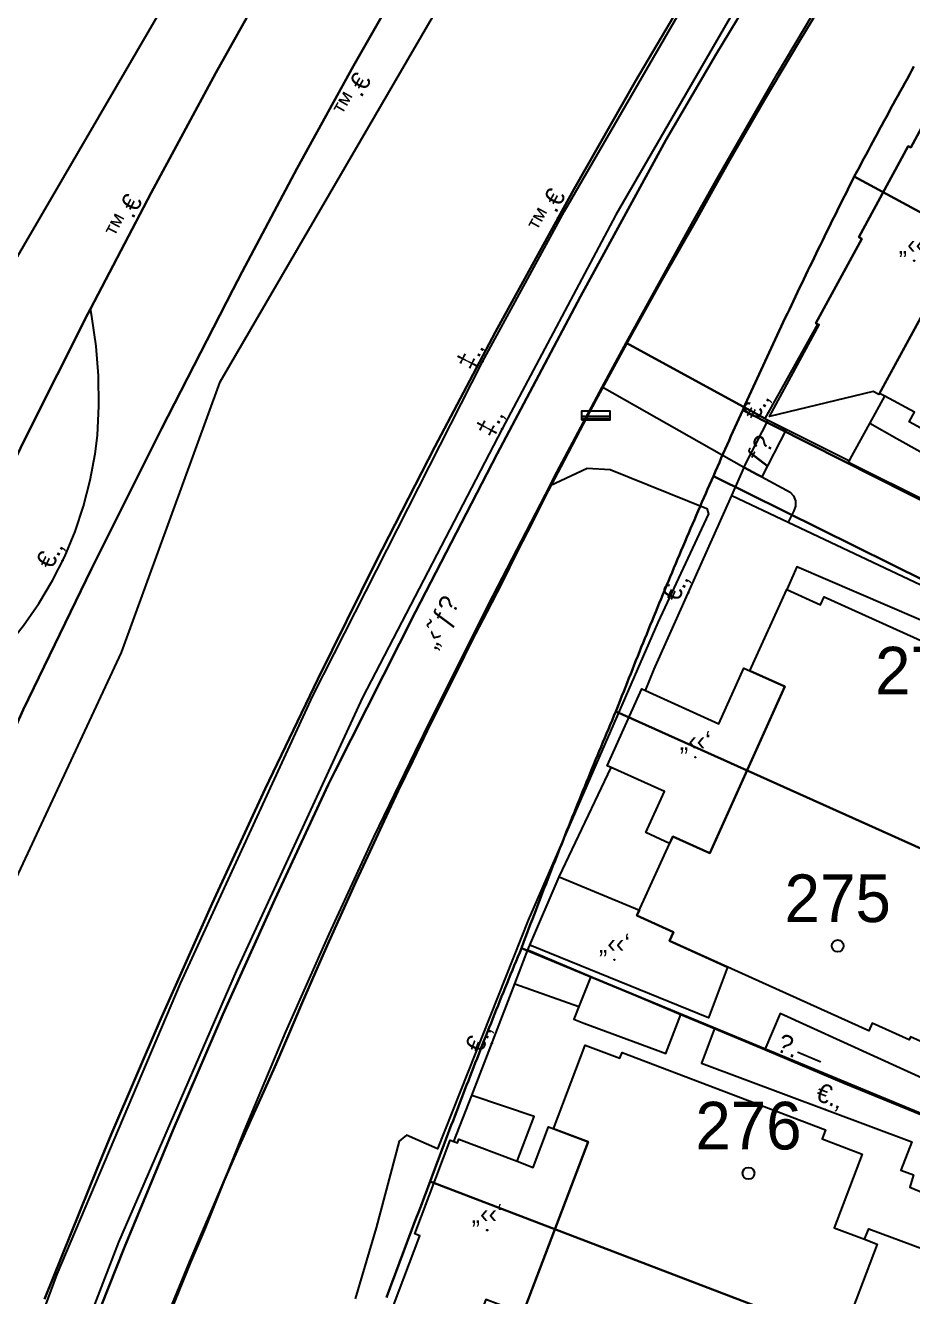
# Model space of a CAD drawing. Header units: metres. Extents: x 218299 to 220222, y 572714 to 574340.
# Drawn here: x 218747.2 to 218784.4, y 573539.7 to 573593 of the extents above; entities that cross this region are included whole.
import ezdxf
from ezdxf.enums import TextEntityAlignment as Align

# ---------------------------------------------------------------- set-up
doc = ezdxf.new("R2010")
doc.units = ezdxf.units.M
doc.header["$MEASUREMENT"] = 0
for name, color, linetype in [('1601', 44, 'LANDBORDER'), ('1602', 44, 'Continuous'), ('1603', 44, 'Continuous'), ('A_POINTS', 2, 'Continuous'), ('M2200', 253, 'Continuous'), ('M2207', 253, 'Continuous'), ('M2401', 7, 'Continuous'), ('M2404', 7, 'Continuous'), ('M2407', 253, 'Continuous'), ('M2408', 253, 'Continuous'), ('M2412', 253, 'Continuous'), ('M2420', 253, 'Continuous'), ('M2602', 253, 'Continuous'), ('M2604', 253, 'Continuous'), ('M2605', 253, 'Continuous'), ('M2802', 253, 'Continuous'), ('M2809', 253, 'Continuous'), ('M5202', 253, 'Continuous')]:
    doc.layers.add(name, color=color, linetype=linetype)
doc.styles.add('HEBTXT', font='HEBTXT')
doc.styles.add('MAVAT_HEBTXT', font='HEBTXT')
doc.linetypes.add('LANDBORDER', pattern='A,6.25,[208,elecad.shx,S=0.02,R=0,X=-0.6,Y=0],12.5,[208,elecad.shx,S=0.02,R=180,X=0.6,Y=0],6.25', length=25)

# ---------------------------------------------------------------- blocks, each defined once
blk = doc.blocks.new('1603')
at = {"layer": 'A_POINTS'}
blk.add_circle((0, 0), 0.25, dxfattribs=at)
at = {"color": 0, "style": 'HEBTXT'}
blk.add_attdef('PARCEL_NUM', text='', height=2, dxfattribs=at).set_placement((0, 1), align=Align.CENTER)
at = {"color": 0, "style": 'HEBTXT', "flags": 1}
blk.add_attdef('LOT_NUM', text='', height=2, dxfattribs=at).set_placement((0, -2.5), align=Align.CENTER)
blk = doc.blocks.new('M2404')
blk.add_circle((0, 0), 0.025)
at = {"style": 'MAVAT_HEBTXT'}
blk.add_attdef('NAME', text='', height=0.8, dxfattribs=at).set_placement((0, 1.59), align=Align.MIDDLE)
blk = doc.blocks.new('M2408')
blk.add_circle((0, 0), 0.025)
at = {"style": 'MAVAT_HEBTXT'}
blk.add_attdef('NAME', text='', height=0.8, dxfattribs=at).set_placement((0, 1.59), align=Align.MIDDLE)
blk = doc.blocks.new('M2602')
blk.add_circle((0, 0), 0.025)
at = {"style": 'MAVAT_HEBTXT'}
blk.add_attdef('NAME', text='', height=0.8, dxfattribs=at).set_placement((0, 1.59), align=Align.MIDDLE)
blk = doc.blocks.new('M2604')
blk.add_circle((0, 0), 0.025)
at = {"style": 'MAVAT_HEBTXT'}
blk.add_attdef('NAME', text='', height=0.8, dxfattribs=at).set_placement((0, 1.59), align=Align.MIDDLE)
blk = doc.blocks.new('M2605')
blk.add_circle((0, 0), 0.025)
at = {"style": 'MAVAT_HEBTXT'}
blk.add_attdef('NAME', text='', height=0.8, dxfattribs=at).set_placement((0, 1.59), align=Align.MIDDLE)
blk = doc.blocks.new('M2207')
blk.add_circle((0, 0), 0.025)
at = {"style": 'MAVAT_HEBTXT'}
blk.add_attdef('NAME', text='', height=0.8, dxfattribs=at).set_placement((0, 1.59), align=Align.MIDDLE)
blk = doc.blocks.new('M2412')
blk.add_circle((0, 0), 0.025)
at = {"style": 'MAVAT_HEBTXT'}
blk.add_attdef('NAME', text='', height=0.8, dxfattribs=at).set_placement((0, 1.59), align=Align.MIDDLE)
blk = doc.blocks.new('M5202')
blk.add_lwpolyline([(-2, -0.53), (2, -0.53), (2, 0.67), (-2, 0.67)], close=True)
for points in [[(-2, 0), (2, 0)], [(-2, -0.33), (2, -0.33)]]:
    blk.add_lwpolyline(points)
at = {"style": 'MAVAT_HEBTXT', "flags": 1}
for tag, p in [('MARK', (0, 1.92)), ('HEIGHT', (0, -1.78)), ('NAME', (0, -4.35))]:
    blk.add_attdef(tag, text='', height=0.8, dxfattribs=at).set_placement(p, align=Align.MIDDLE)
blk = doc.blocks.new('111')
at = {"layer": 'M2200'}
for points in [[(218792.339, 573571.992, 583.635), (218784.283, 573576.386, 583.605), (218784.502, 573576.787, 583.605), (218783.254, 573577.468, 581.452), (218783.042, 573577.583, 581.085), (218784.778, 573580.767, 581.085)], [(218784.893, 573550.317, 578.895), (218784.344, 573550.565, 579.555), (218784.289, 573550.441, 579.555), (218782.731, 573551.145, 582.315), (218782.584, 573550.819, 582.315), (218774.224, 573554.597, 582.315), (218774.224, 573554.597, 582.315), (218774.389, 573554.961, 582.285), (218774.389, 573554.961, 582.285), (218772.852, 573555.656, 579.645), (218772.852, 573555.656, 579.645), (218774.353, 573558.979, 579.645), (218774.353, 573558.979, 579.645), (218775.907, 573558.277, 582.21), (218775.907, 573558.277, 582.21), (218779.068, 573565.273, 582.21), (218779.068, 573565.273, 582.21), (218777.597, 573565.937, 579.15), (218779.141, 573569.354, 579.15), (218779.141, 573569.354, 579.15), (218780.564, 573568.711, 582.24), (218780.715, 573569.046, 582.24), (218789.082, 573565.266, 582.21)], [(218768.063, 573538.958, 581.235), (218770.799, 573546.166, 581.205), (218770.799, 573546.166, 581.205), (218769.355, 573546.714, 579.825), (218770.684, 573550.217, 579.795), (218772.133, 573549.667, 581.16), (218772.225, 573549.909, 581.16), (218780.771, 573546.665, 581.175), (218780.626, 573546.284, 581.175), (218782.313, 573545.643, 578.955), (218781.138, 573542.548, 579.135), (218782.401, 573542.069, 578.715), (218782.943, 573541.863, 578.535), (218781.445, 573537.916, 578.415)]]:
    blk.add_polyline3d(points, dxfattribs=at)
at = {"layer": 'M2207'}
for points in [[(218789.866, 573586.622, 580.559), (218786.238, 573579.97, 580.559), (218784.778, 573580.767, 580.439), (218783.013, 573577.53, 580.079), (218782.768, 573577.664, 580.079), (218778.424, 573576.615, 580.319), (218780.497, 573580.453, 580.304), (218780.43, 573580.49, 580.304), (218780.362, 573580.527, 580.304), (218780.362, 573580.527, 580.304), (218782.294, 573584.069, 580.289), (218782.294, 573584.069, 580.289), (218782.166, 573584.139, 580.289), (218782.166, 573584.139, 580.289), (218784.247, 573587.955, 580.319), (218784.247, 573587.955, 580.319), (218784.351, 573587.898, 580.319), (218784.351, 573587.898, 580.319), (218785.252, 573589.55, 580.259), (218785.252, 573589.55, 580.259), (218786.089, 573589.094, 580.266), (218788.61, 573587.719, 580.289), (218788.437, 573587.401, 580.289)], [(218779.068, 573565.273, 579.629), (218775.907, 573558.277, 579.629), (218774.353, 573558.979, 579.209), (218774.223, 573558.69, 579.209), (218773.224, 573559.142, 578.819), (218774.003, 573560.866, 578.879), (218771.763, 573561.878, 578.935), (218771.607, 573561.948, 578.939), (218773.064, 573565.173, 579.209), (218773.211, 573565.107, 579.176), (218776.292, 573563.715, 578.489), (218777.347, 573566.05, 578.669)], [(218774.224, 573554.597, 578.969), (218776.65, 573553.5, 578.969), (218775.857, 573551.367, 578.969), (218775.857, 573551.367, 578.969), (218768.351, 573554.424, 578.969), (218768.351, 573554.424, 578.969), (218769.585, 573557.289, 578.969), (218769.585, 573557.289, 578.969), (218772.953, 573555.881, 578.969), (218772.852, 573555.656, 578.969), (218774.389, 573554.961, 578.969), (218774.224, 573554.597, 578.969)], [(218770.799, 573546.166, 578.129), (218768.063, 573538.958, 578.129), (218766.506, 573539.549, 577.799), (218765.934, 573538.041, 577.799), (218762.626, 573539.296, 577.799), (218762.626, 573539.296, 577.799), (218763.737, 573542.222, 578.009), (218763.526, 573542.302, 578.009), (218765.015, 573546.226, 578.069), (218765.164, 573546.17, 578.069), (218765.313, 573546.113, 578.069), (218765.373, 573546.272, 577.949), (218767.817, 573545.345, 577.972), (218768.492, 573545.089, 577.979), (218769.14, 573546.796, 577.949)]]:
    blk.add_polyline3d(points, close=True, dxfattribs=at)
at = {"layer": 'M2401'}
for points in [[(218763.25, 573595.359, 578.629), (218760.952, 573591.338, 578.4), (218758.579, 573587.03, 578.171), (218756.276, 573582.683, 577.957), (218755.886, 573581.935, 577.924), (218752.886, 573576.089, 577.644), (218749.953, 573570.21, 577.336), (218747.088, 573564.3, 576.997), (218745.409, 573560.606, 576.792), (218742.903, 573554.929, 576.479), (218740.469, 573549.221, 576.167), (218738.109, 573543.481, 575.857), (218737.976, 573543.135, 575.848), (218737.201, 573541.119, 575.794), (218735.442, 573536.467, 575.615)], [(218730.907, 573538.52, 575.637), (218732.154, 573541.715, 575.754), (218732.321, 573542.134, 575.768), (218734.019, 573546.426, 576.033), (218736.114, 573551.533, 576.329), (218738.282, 573556.611, 576.604), (218740.52, 573561.659, 576.857), (218741.199, 573563.135, 576.925), (218741.245, 573563.235, 576.93), (218742.828, 573566.676, 577.088), (218744.704, 573570.645, 577.308), (218747.216, 573575.797, 577.584), (218749.798, 573580.915, 577.846), (218749.91, 573581.129, 577.857), (218752.452, 573585.996, 578.096), (218755.175, 573591.042, 578.333), (218757.967, 573596.049, 578.557)], [(218775.456, 573595.209, 578.606), (218772.804, 573590.711, 578.431), (218770.22, 573586.173, 578.253), (218769.541, 573584.957, 578.196), (218766.92, 573580.166, 577.958), (218764.366, 573575.341, 577.693), (218761.879, 573570.482, 577.401), (218759.46, 573565.591, 577.083), (218757.24, 573560.976, 576.845), (218755.013, 573556.17, 576.582), (218752.857, 573551.331, 576.301), (218750.773, 573546.463, 576.003), (218750.185, 573545.039, 575.946), (218747.973, 573539.553, 575.71)]]:
    blk.add_polyline3d(points, dxfattribs=at)
at = {"layer": 'M2404'}
for points in [[(218757.967, 573596.049, 578.557), (218755.175, 573591.042, 578.333), (218752.452, 573585.996, 578.096), (218749.91, 573581.129, 577.857), (218749.798, 573580.915, 577.846), (218747.216, 573575.797, 577.584), (218744.704, 573570.645, 577.308), (218742.828, 573566.676, 577.088), (218741.245, 573563.235, 576.93), (218741.199, 573563.135, 576.925), (218740.52, 573561.659, 576.857), (218738.282, 573556.611, 576.604), (218736.114, 573551.533, 576.329), (218734.019, 573546.426, 576.033), (218732.321, 573542.134, 575.768), (218732.154, 573541.715, 575.754), (218730.907, 573538.52, 575.637)], [(218735.442, 573536.467, 575.615), (218737.201, 573541.119, 575.794), (218737.976, 573543.135, 575.848), (218738.109, 573543.481, 575.857), (218740.469, 573549.221, 576.167), (218742.903, 573554.929, 576.479), (218745.409, 573560.606, 576.792), (218747.088, 573564.3, 576.997), (218749.953, 573570.21, 577.336), (218752.886, 573576.089, 577.644), (218755.886, 573581.935, 577.924), (218756.276, 573582.683, 577.957), (218758.579, 573587.03, 578.171), (218760.952, 573591.338, 578.4), (218763.25, 573595.359, 578.629)], [(218775.456, 573595.209, 578.606), (218772.804, 573590.711, 578.431), (218770.22, 573586.173, 578.253), (218769.541, 573584.957, 578.196), (218766.92, 573580.166, 577.958), (218764.366, 573575.341, 577.693), (218761.879, 573570.482, 577.401), (218759.46, 573565.591, 577.083), (218757.24, 573560.976, 576.845), (218755.013, 573556.17, 576.582), (218752.857, 573551.331, 576.301), (218750.773, 573546.463, 576.003), (218750.185, 573545.039, 575.946), (218747.973, 573539.553, 575.71)]]:
    blk.add_polyline3d(points, dxfattribs=at)
at = {"layer": 'M2407'}
for points in [[(218772.398, 573579.706, 578.002), (218778.226, 573576.524, 577.825)], [(218777.335, 573574.474, 577.825), (218771.398, 573577.841, 577.895)], [(218796.529, 573568.647, 577.764), (218789.769, 573572.331, 577.824), (218783.759, 573575.68, 577.644), (218782.628, 573576.32, 577.644)], [(218792.644, 573561.933, 576.42), (218791.805, 573562.335, 576.42), (218792.861, 573564.448, 576.42), (218790.99, 573565.384, 576.51), (218779.57, 573570.299, 576.48), (218779.141, 573569.354, 576.48)], [(218767.723, 573552.798, 575.595), (218770.411, 573551.837, 575.535)], [(218786.734, 573547.965, 576.442), (218778.869, 573551.555, 576.382), (218778.218, 573550.031, 576.435)], [(218770.628, 573551.149, 575.535), (218773.611, 573550.032, 575.505)], [(218767.817, 573545.345, 575.415), (218768.542, 573547.225, 575.415), (218765.914, 573548.112, 575.475)], [(218782.401, 573542.069, 575.445), (218782.589, 573542.51, 575.445), (218786.285, 573541.141, 575.4), (218786.502, 573541.682, 575.4)]]:
    blk.add_polyline3d(points, dxfattribs=at)
at = {"layer": 'M2408'}
for points in [[(218749.381, 573536.804, 575.519), (218751.336, 573541.734, 575.801), (218753.365, 573546.634, 576.078), (218755.468, 573551.503, 576.35), (218757.644, 573556.34, 576.618), (218759.893, 573561.143, 576.882), (218760.186, 573561.734, 576.916), (218763.549, 573568.407, 577.288), (218766.983, 573575.044, 577.647), (218770.486, 573581.645, 577.992), (218774.059, 573588.21, 578.322), (218776.182, 573591.822, 578.541), (218779.058, 573596.591, 578.803)], [(218752.14, 573536.207, 575.66), (218754.125, 573541.089, 575.927), (218754.702, 573542.47, 576.003), (218756.371, 573546.636, 576.252), (218758.113, 573550.774, 576.484), (218759.926, 573554.881, 576.698), (218761.811, 573558.957, 576.894), (218763.767, 573563, 577.071), (218763.906, 573563.281, 577.083), (218766.609, 573568.689, 577.38), (218769.204, 573573.715, 577.661), (218769.382, 573574.061, 577.681), (218771.398, 573577.841, 577.895), (218772.227, 573579.395, 577.984), (218772.398, 573579.706, 578.002), (218775.142, 573584.691, 578.29), (218776.229, 573586.625, 578.403), (218778.748, 573591.008, 578.614), (218781.335, 573595.351, 578.817)]]:
    blk.add_polyline3d(points, dxfattribs=at)
at = {"layer": 'M2412'}
blk.add_polyline3d([(218777.335, 573574.474, 577.825), (218778.368, 573576.453, 577.825), (218779.123, 573576.059, 577.285), (218778.089, 573574.078, 577.285), (218777.903, 573574.177, 577.419), (218777.349, 573574.466, 577.815), (218777.335, 573574.474, 577.825)], close=True, dxfattribs=at)
at = {"layer": 'M2420'}
for points in [[(218684.022, 573271.292), (218703.347, 573432.192), (218708.27, 573463.023), (218715.957, 573506.13), (218731.794, 573548.741), (218741.966, 573570.536), (218746.254, 573582.32), (218765.325, 573615.076), (218793.282, 573652.375), (218809.428, 573668.983), (218821.055, 573683.836), (218849.57, 573708.714), (218877.611, 573729.338), (218923.532, 573757.677)], [(218684.753, 573182.319), (218688.035, 573206.444), (218689.213, 573213.503), (218689.753, 573216.48), (218690.892, 573227.252), (218692.577, 573251.262), (218693.978, 573270.328), (218713.253, 573430.807), (218718.13, 573461.357), (218725.643, 573503.49), (218741.026, 573544.878), (218751.214, 573566.704), (218755.346, 573578.06), (218773.675, 573609.543), (218800.899, 573645.865), (218816.972, 573662.397), (218828.345, 573676.924), (218855.83, 573700.905), (218883.209, 573721.042), (218928.648, 573749.083)]]:
    blk.add_lwpolyline(points, dxfattribs=at)
at = {"layer": 'M2420', "linetype": 'Continuous', "lineweight": -3}
for points in [[(218684.022, 573271.292), (218703.347, 573432.192), (218708.27, 573463.023), (218715.957, 573506.13), (218731.794, 573548.741), (218741.966, 573570.536), (218746.254, 573582.32), (218765.325, 573615.076), (218793.282, 573652.375), (218809.428, 573668.983), (218821.055, 573683.836), (218849.57, 573708.714), (218877.611, 573729.338), (218923.532, 573757.677)], [(218684.753, 573182.319), (218688.035, 573206.444), (218689.213, 573213.503), (218689.753, 573216.48), (218690.892, 573227.252), (218692.577, 573251.262), (218693.978, 573270.328), (218713.253, 573430.807), (218718.13, 573461.357), (218725.643, 573503.49), (218741.026, 573544.878), (218751.214, 573566.704), (218755.346, 573578.06), (218773.675, 573609.543), (218800.899, 573645.865), (218816.972, 573662.397), (218828.345, 573676.924), (218855.83, 573700.905), (218883.209, 573721.042), (218928.648, 573749.083)]]:
    blk.add_lwpolyline(points, dxfattribs=at)
at = {"layer": 'M2602'}
for points in [[(218741.199, 573563.135, 576.925), (218742.097, 573563.538, 577.006), (218742.96, 573564.011, 577.072), (218743.784, 573564.552, 577.122), (218744.563, 573565.157, 577.157), (218744.798, 573565.361, 577.165), (218745.623, 573566.13, 577.235), (218746.391, 573566.955, 577.304), (218747.098, 573567.833, 577.371), (218747.742, 573568.759, 577.437), (218748.319, 573569.728, 577.499), (218748.825, 573570.736, 577.559), (218749.259, 573571.777, 577.616), (218749.619, 573572.846, 577.67), (218749.901, 573573.939, 577.72), (218750.106, 573575.049, 577.766), (218750.2, 573575.808, 577.795), (218750.262, 573577.062, 577.802), (218750.244, 573578.317, 577.813), (218750.146, 573579.568, 577.829), (218749.969, 573580.81, 577.851), (218749.91, 573581.129, 577.857)], [(218780.43, 573580.49, 580.35), (218780.43, 573580.49, 580.35), (218778.226, 573576.524, 580.365), (218778.226, 573576.524, 580.365), (218778.368, 573576.453, 580.365), (218781.774, 573574.755, 580.365)], [(218776.837, 573573.296, 577.825), (218777.349, 573574.466, 577.87), (218777.903, 573574.177, 577.87)], [(218777.903, 573574.177, 577.585), (218777.903, 573574.177, 577.585), (218778.089, 573574.078, 577.577), (218779.284, 573573.441, 577.525), (218779.431, 573573.274, 577.525), (218779.509, 573573.066, 577.525), (218779.509, 573572.843, 577.525), (218779.437, 573572.646, 577.525), (218779.201, 573572.18, 577.525)], [(218773.211, 573565.107, 579.33), (218773.578, 573566.001, 579.24), (218776.837, 573573.296, 579), (218776.837, 573573.296, 579), (218776.837, 573573.296, 579)], [(218776.837, 573573.296, 578.16), (218779.201, 573572.18, 578.068), (218786.046, 573568.948, 577.8), (218793.586, 573565.171, 577.8), (218793.83, 573565.049, 577.8), (218794.089, 573564.922, 577.8), (218794.089, 573564.922, 577.8)], [(218769.585, 573557.289, 578.49), (218771.763, 573561.878, 578.49)], [(218765.164, 573546.17, 577.77), (218765.914, 573548.112, 577.798), (218767.723, 573552.798, 577.866), (218768.273, 573554.222, 577.887), (218768.351, 573554.424, 577.89)], [(218770.922, 573553.106, 575.805), (218770.411, 573551.837, 575.826), (218770.198, 573551.306, 575.835), (218770.628, 573551.149, 575.835), (218770.628, 573551.149, 575.835)], [(218773.611, 573550.032, 575.835), (218773.611, 573550.032, 575.835), (218774.072, 573549.866, 575.835), (218774.7, 573551.513, 575.835)], [(218776.105, 573550.921, 575.745), (218775.564, 573549.469, 575.745), (218784.396, 573546.16, 575.745), (218783.929, 573544.97, 575.745), (218784.464, 573544.781, 575.745), (218784.313, 573544.255, 575.745), (218785.051, 573543.949, 575.745)]]:
    blk.add_polyline3d(points, dxfattribs=at)
at = {"layer": 'M2604'}
for points in [[(218733.932, 573495.954, 573.902), (218736.765, 573506.519, 574.442), (218740.016, 573516.987, 575.162), (218743.107, 573526.033, 575.702), (218748.505, 573540.6, 576.602), (218753.688, 573552.804, 577.322), (218759.242, 573564.889, 577.862), (218766.372, 573578.912, 578.402), (218769.81, 573585.225, 579.122), (218775.182, 573594.525, 579.482), (218782.076, 573605.438, 579.842), (218790.236, 573617.535, 580.382)], [(218788.293, 573611.76, 580.202), (218782.466, 573602.846, 579.842), (218777.231, 573594.174, 579.662), (218771.966, 573585.079, 579.302), (218767.194, 573576.094, 578.582), (218761.324, 573564.815, 578.042), (218756.022, 573553.319, 577.502), (218751.083, 573541.95, 576.962), (218747.189, 573531.851, 576.422), (218744.173, 573523.668, 575.702), (218740.899, 573514.059, 574.982), (218738.174, 573504.93, 574.442), (218735.428, 573495.689, 574.082), (218733.932, 573495.954, 573.902)]]:
    blk.add_polyline3d(points, dxfattribs=at)
at = {"layer": 'M2605'}
for points in [[(218796.033, 573567.592, 577.77), (218796.033, 573567.592, 577.77), (218796.033, 573567.592, 577.77), (218795.114, 573568.047, 577.77), (218794.485, 573568.358, 577.77), (218786.7, 573572.213, 577.77), (218785.25, 573572.934, 577.805), (218781.734, 573574.682, 577.89), (218781.774, 573574.755, 577.89), (218781.807, 573574.816, 577.89), (218782.628, 573576.32, 577.89), (218783.254, 573577.468, 577.89)], [(218768.273, 573554.222, 576.3), (218770.922, 573553.106, 576.336), (218774.7, 573551.513, 576.387), (218776.105, 573550.921, 576.406), (218778.218, 573550.031, 576.435), (218781.557, 573548.624, 576.48), (218786.207, 573546.724, 576.48), (218786.207, 573546.724, 576.48), (218786.696, 573547.875, 576.445), (218786.734, 573547.965, 576.442), (218787.447, 573549.645, 576.39), (218789.097, 573549.042, 576.39), (218789.097, 573549.042, 576.39)]]:
    blk.add_polyline3d(points, dxfattribs=at)
at = {"layer": 'M2802'}
for points in [[(218747.973, 573539.553, 575.71), (218750.185, 573545.039, 575.946), (218750.773, 573546.463, 576.003), (218752.857, 573551.331, 576.301), (218755.013, 573556.17, 576.582), (218757.24, 573560.976, 576.845), (218759.46, 573565.591, 577.083), (218761.879, 573570.482, 577.401), (218764.366, 573575.341, 577.693), (218766.92, 573580.166, 577.958), (218769.541, 573584.957, 578.196), (218770.22, 573586.173, 578.253), (218772.804, 573590.711, 578.431), (218775.456, 573595.209, 578.606)], [(218779.058, 573596.591, 578.803), (218776.182, 573591.822, 578.541), (218774.059, 573588.21, 578.322), (218770.486, 573581.645, 577.992), (218766.983, 573575.044, 577.647), (218763.549, 573568.407, 577.288), (218760.186, 573561.734, 576.916), (218759.893, 573561.143, 576.882), (218757.644, 573556.34, 576.618), (218755.468, 573551.503, 576.35), (218753.365, 573546.634, 576.078), (218751.336, 573541.734, 575.801), (218749.381, 573536.804, 575.519)], [(218785.252, 573589.55, 578.635), (218784.351, 573587.898, 578.455), (218784.247, 573587.955, 578.455), (218782.166, 573584.139, 578.185), (218782.294, 573584.069, 578.185), (218780.362, 573580.527, 578.185), (218780.43, 573580.49, 578.185), (218778.226, 573576.524, 577.825), (218772.398, 573579.706, 578.002), (218775.142, 573584.691, 578.29), (218776.229, 573586.625, 578.403), (218778.748, 573591.008, 578.614), (218781.335, 573595.351, 578.817), (218783.991, 573599.652, 579.011), (218786.714, 573603.912, 579.198)]]:
    blk.add_polyline3d(points, dxfattribs=at)
at = {"layer": 'M2809'}
for points in [[(218763.25, 573595.359, 578.629), (218760.952, 573591.338, 578.4), (218758.579, 573587.03, 578.171), (218756.276, 573582.683, 577.957), (218755.886, 573581.935, 577.924), (218752.886, 573576.089, 577.644), (218749.953, 573570.21, 577.336), (218747.088, 573564.3, 576.997), (218745.409, 573560.606, 576.792), (218742.903, 573554.929, 576.479), (218740.469, 573549.221, 576.167), (218738.109, 573543.481, 575.857), (218737.976, 573543.135, 575.848), (218737.495, 573542.847, 575.843), (218736.554, 573542.212, 575.829), (218735.66, 573541.513, 575.811), (218734.817, 573540.752, 575.789), (218734.029, 573539.935, 575.763), (218733.302, 573539.064, 575.734)], [(218747.098, 573567.833, 577.371), (218747.742, 573568.759, 577.437), (218748.319, 573569.728, 577.499), (218748.825, 573570.736, 577.559), (218749.259, 573571.777, 577.616), (218749.619, 573572.846, 577.67), (218749.901, 573573.939, 577.72), (218750.106, 573575.049, 577.766), (218750.2, 573575.808, 577.795), (218750.262, 573577.062, 577.802), (218750.244, 573578.317, 577.813), (218750.146, 573579.568, 577.829), (218749.969, 573580.81, 577.851), (218749.91, 573581.129, 577.857), (218752.452, 573585.996, 578.096), (218755.175, 573591.042, 578.333), (218757.967, 573596.049, 578.557)], [(218752.14, 573536.207, 575.66), (218754.125, 573541.089, 575.927), (218754.702, 573542.47, 576.003), (218756.371, 573546.636, 576.252), (218758.113, 573550.774, 576.484), (218759.926, 573554.881, 576.698), (218761.811, 573558.957, 576.894), (218763.767, 573563, 577.071), (218763.906, 573563.281, 577.083), (218766.609, 573568.689, 577.38), (218769.204, 573573.715, 577.661), (218770.761, 573574.445, 577.783), (218771.729, 573574.389, 577.723), (218775.785, 573572.746, 577.483), (218775.85, 573572.531, 577.483), (218773.735, 573567.963, 577.243), (218768.278, 573555.473, 576.523), (218764.484, 573545.868, 576.163), (218763.177, 573546.44, 576.163), (218762.872, 573546.191, 576.163), (218761.909, 573542.556, 575.983), (218761.02, 573539.574, 575.84)]]:
    blk.add_polyline3d(points, dxfattribs=at)
at = {"layer": 'M2207'}
ref = blk.add_blockref('M2207', (218784.492, 573583.151), dxfattribs=dict(at, xscale=0.5, yscale=0.5, zscale=0.5))
ref.add_attrib('NAME', '„‹‹‘', dxfattribs={"layer": '0', "height": 0.8, "style": 'MAVAT_HEBTXT'}).set_placement((218784.492, 573583.776), align=Align.MIDDLE)
ref = blk.add_blockref('M2207', (218775.302, 573562.307), dxfattribs=dict(at, xscale=0.5, yscale=0.5, zscale=0.5))
ref.add_attrib('NAME', '„‹‹‘', dxfattribs={"layer": '0', "height": 0.8, "style": 'MAVAT_HEBTXT'}).set_placement((218775.302, 573562.932), align=Align.MIDDLE)
ref = blk.add_blockref('M2207', (218771.906, 573553.805), dxfattribs=dict(at, xscale=0.5, yscale=0.5, zscale=0.5))
ref.add_attrib('NAME', '„‹‹‘', dxfattribs={"layer": '0', "height": 0.8, "style": 'MAVAT_HEBTXT'}).set_placement((218771.906, 573554.43), align=Align.MIDDLE)
ref = blk.add_blockref('M2207', (218766.562, 573542.455), dxfattribs=dict(at, xscale=0.5, yscale=0.5, zscale=0.5))
ref.add_attrib('NAME', '„‹‹‘', dxfattribs={"layer": '0', "height": 0.8, "style": 'MAVAT_HEBTXT'}).set_placement((218766.562, 573543.08), align=Align.MIDDLE)
at = {"layer": 'M2404'}
ref = blk.add_blockref('M2404', (218760.411, 573590.357), dxfattribs=dict(at, xscale=0.5, yscale=0.5, zscale=0.5))
ref.add_attrib('NAME', '™.€', dxfattribs={"layer": '0', "height": 0.8, "rotation": 60.2454, "style": 'MAVAT_HEBTXT'}).set_placement((218760.889, 573590.084), align=Align.MIDDLE)
ref = blk.add_blockref('M2404', (218769.541, 573584.957), dxfattribs=dict(at, xscale=0.5, yscale=0.5, zscale=0.5))
ref.add_attrib('NAME', '™.€', dxfattribs={"layer": '0', "height": 0.8, "rotation": 61.3127, "style": 'MAVAT_HEBTXT'}).set_placement((218769.059, 573585.221), align=Align.MIDDLE)
ref = blk.add_blockref('M2404', (218751.788, 573584.726), dxfattribs=dict(at, xscale=0.5, yscale=0.5, zscale=0.5))
ref.add_attrib('NAME', '™.€', dxfattribs={"layer": '0', "height": 0.8, "rotation": 62.4317, "style": 'MAVAT_HEBTXT'}).set_placement((218751.301, 573584.98), align=Align.MIDDLE)
at = {"layer": 'M2408'}
ref = blk.add_blockref('M2408', (218763.549, 573568.407), dxfattribs=dict(at, xscale=0.5, yscale=0.5, zscale=0.5))
ref.add_attrib('NAME', '„‹˜ƒ\x8e', dxfattribs={"layer": '0', "height": 0.8, "rotation": 63.2516, "style": 'MAVAT_HEBTXT'}).set_placement((218764.653, 573567.935), align=Align.MIDDLE)
at = {"layer": 'M2412'}
ref = blk.add_blockref('M2412', (218779.123, 573576.059), dxfattribs=dict(at, xscale=0.5, yscale=0.5, zscale=0.5))
ref.add_attrib('NAME', 'ƒ\x8e', dxfattribs={"layer": '0', "height": 0.8, "rotation": 62.4485, "style": 'MAVAT_HEBTXT'}).set_placement((218778.096, 573575.151), align=Align.MIDDLE)
at = {"layer": 'M2602'}
ref = blk.add_blockref('M2602', (218778.365, 573576.774), dxfattribs=dict(at, xscale=0.5, yscale=0.5, zscale=0.5))
ref.add_attrib('NAME', '€.‚', dxfattribs={"layer": '0', "height": 0.8, "rotation": 60.9406, "style": 'MAVAT_HEBTXT'}).set_placement((218777.884, 573577.042), align=Align.MIDDLE)
ref = blk.add_blockref('M2602', (218748.734, 573570.554), dxfattribs=dict(at, xscale=0.5, yscale=0.5, zscale=0.5))
ref.add_attrib('NAME', '€.‚', dxfattribs={"layer": '0', "height": 0.8, "rotation": 63.3126, "style": 'MAVAT_HEBTXT'}).set_placement((218748.242, 573570.801), align=Align.MIDDLE)
ref = blk.add_blockref('M2602', (218775.01, 573569.206), dxfattribs=dict(at, xscale=0.5, yscale=0.5, zscale=0.5))
ref.add_attrib('NAME', '€.‚', dxfattribs={"layer": '0', "height": 0.8, "rotation": 65.9292, "style": 'MAVAT_HEBTXT'}).set_placement((218774.508, 573569.43), align=Align.MIDDLE)
ref = blk.add_blockref('M2602', (218766.758, 573550.297), dxfattribs=dict(at, xscale=0.5, yscale=0.5, zscale=0.5))
ref.add_attrib('NAME', '€.‚', dxfattribs={"layer": '0', "height": 0.8, "rotation": 68.8864, "style": 'MAVAT_HEBTXT'}).set_placement((218766.245, 573550.495), align=Align.MIDDLE)
ref = blk.add_blockref('M2602', (218780.749, 573547.526), dxfattribs=dict(at, xscale=0.5, yscale=0.5, zscale=0.5))
ref.add_attrib('NAME', '€.‚', dxfattribs={"layer": '0', "height": 0.8, "rotation": 339.4596, "style": 'MAVAT_HEBTXT'}).set_placement((218780.942, 573548.041), align=Align.MIDDLE)
at = {"layer": 'M2604'}
ref = blk.add_blockref('M2604', (218766.372, 573578.912), dxfattribs=dict(at, xscale=0.5, yscale=0.5, zscale=0.5))
ref.add_attrib('NAME', '‡.‚', dxfattribs={"layer": '0', "height": 0.8, "rotation": 63.0501, "style": 'MAVAT_HEBTXT'}).set_placement((218765.882, 573579.162), align=Align.MIDDLE)
ref = blk.add_blockref('M2604', (218767.194, 573576.094), dxfattribs=dict(at, xscale=0.5, yscale=0.5, zscale=0.5))
ref.add_attrib('NAME', '‡.‚', dxfattribs={"layer": '0', "height": 0.8, "rotation": 62.029, "style": 'MAVAT_HEBTXT'}).set_placement((218766.708, 573576.352), align=Align.MIDDLE)
at = {"layer": 'M2605'}
ref = blk.add_blockref('M2605', (218779.501, 573549.49), dxfattribs=dict(at, xscale=0.5, yscale=0.5, zscale=0.5))
ref.add_attrib('NAME', '\x9a.—', dxfattribs={"layer": '0', "height": 0.8, "rotation": 337.1483, "style": 'MAVAT_HEBTXT'}).set_placement((218779.715, 573549.997), align=Align.MIDDLE)
at = {"layer": 'M5202', "xscale": 0.3, "yscale": 0.3, "zscale": 0.3}
blk.add_blockref('M5202', (218771.125, 573576.627, 577.916), dxfattribs=at)

msp = doc.modelspace()

# ---------------------------------------------------------------- linework, layer by layer
at = {"layer": '1601'}
for points in [[(218753.0348, 573538.5855), (218753.5492, 573539.8491), (218754.07, 573541.11), (218754.5725, 573542.3062), (218755.0808, 573543.4998), (218755.595, 573544.691), (218756.1151, 573545.8796), (218756.6409, 573547.0657), (218757.1725, 573548.2492), (218757.71, 573549.43), (218758.2523, 573550.7159), (218758.8014, 573551.999), (218759.3572, 573553.2791), (218759.9198, 573554.5563), (218760.4891, 573555.8305), (218761.065, 573557.1017), (218761.6477, 573558.3698), (218762.2371, 573559.6349), (218762.8331, 573560.8968), (218763.4357, 573562.1556), (218764.045, 573563.4112), (218764.6608, 573564.6635), (218765.2833, 573565.9126), (218765.9123, 573567.1584), (218766.5479, 573568.4009), (218767.19, 573569.64), (218767.8296, 573570.9249), (218768.4762, 573572.2062), (218769.1297, 573573.4841), (218769.7901, 573574.7583), (218770.4574, 573576.029), (218771.1316, 573577.2961), (218771.8127, 573578.5595), (218772.5006, 573579.8191), (218773.1952, 573581.0751), (218773.8967, 573582.3272), (218774.605, 573583.5755), (218775.32, 573584.82), (218776.0288, 573586.0889), (218776.7446, 573587.3538), (218777.4674, 573588.6148), (218778.197, 573589.8718), (218778.9335, 573591.1248), (218779.6769, 573592.3737), (218780.4271, 573593.6186)], [(218780.4271, 573593.6186), (218779.6769, 573592.3737), (218778.9335, 573591.1248), (218778.197, 573589.8718), (218777.4674, 573588.6148), (218776.7446, 573587.3538), (218776.0288, 573586.0889), (218775.32, 573584.82), (218774.605, 573583.5755), (218773.8967, 573582.3272), (218773.1952, 573581.0751), (218772.5006, 573579.8191), (218771.8127, 573578.5595), (218771.1316, 573577.2961), (218770.4574, 573576.029), (218769.7901, 573574.7583), (218769.1297, 573573.4841), (218768.4762, 573572.2062), (218767.8296, 573570.9249), (218767.19, 573569.64), (218766.5479, 573568.4009), (218765.9123, 573567.1584), (218765.2833, 573565.9126), (218764.6608, 573564.6635), (218764.045, 573563.4112), (218763.4357, 573562.1556), (218762.8331, 573560.8968), (218762.2371, 573559.6349), (218761.6477, 573558.3698), (218761.065, 573557.1017), (218760.4891, 573555.8305), (218759.9198, 573554.5563), (218759.3572, 573553.2791), (218758.8014, 573551.999), (218758.2523, 573550.7159), (218757.71, 573549.43), (218757.1725, 573548.2492), (218756.6409, 573547.0657), (218756.1151, 573545.8796), (218755.595, 573544.691), (218755.0808, 573543.4998), (218754.5725, 573542.3062), (218754.07, 573541.11), (218753.5492, 573539.8491), (218753.0348, 573538.5855)]]:
    msp.add_lwpolyline(points, dxfattribs=at)
at = {"layer": '1602'}
for points in [[(218780.4271, 573593.6186), (218779.6769, 573592.3737), (218778.9335, 573591.1248), (218778.197, 573589.8718), (218777.4674, 573588.6148), (218776.7446, 573587.3538), (218776.0288, 573586.0889), (218775.32, 573584.82), (218774.605, 573583.5755), (218773.8967, 573582.3272), (218773.1952, 573581.0751), (218772.5006, 573579.8191), (218771.8127, 573578.5595), (218771.1316, 573577.2961), (218770.4574, 573576.029), (218769.7901, 573574.7583), (218769.1297, 573573.4841), (218768.4762, 573572.2062), (218767.8296, 573570.9249), (218767.19, 573569.64), (218766.5479, 573568.4009), (218765.9123, 573567.1584), (218765.2833, 573565.9126), (218764.6608, 573564.6635), (218764.045, 573563.4112), (218763.4357, 573562.1556), (218762.8331, 573560.8968), (218762.2371, 573559.6349), (218761.6477, 573558.3698), (218761.065, 573557.1017), (218760.4891, 573555.8305), (218759.9198, 573554.5563), (218759.3572, 573553.2791), (218758.8014, 573551.999), (218758.2523, 573550.7159), (218757.71, 573549.43), (218757.1725, 573548.2492), (218756.6409, 573547.0657), (218756.1151, 573545.8796), (218755.595, 573544.691), (218755.0808, 573543.4998), (218754.5725, 573542.3062), (218754.07, 573541.11), (218753.5492, 573539.8491), (218753.0348, 573538.5855)], [(218753.0348, 573538.5855), (218753.5492, 573539.8491), (218754.07, 573541.11), (218754.5725, 573542.3062), (218755.0808, 573543.4998), (218755.595, 573544.691), (218756.1151, 573545.8796), (218756.6409, 573547.0657), (218757.1725, 573548.2492), (218757.71, 573549.43), (218758.2523, 573550.7159), (218758.8014, 573551.999), (218759.3572, 573553.2791), (218759.9198, 573554.5563), (218760.4891, 573555.8305), (218761.065, 573557.1017), (218761.6477, 573558.3698), (218762.2371, 573559.6349), (218762.8331, 573560.8968), (218763.4357, 573562.1556), (218764.045, 573563.4112), (218764.6608, 573564.6635), (218765.2833, 573565.9126), (218765.9123, 573567.1584), (218766.5479, 573568.4009), (218767.19, 573569.64), (218767.8296, 573570.9249), (218768.4762, 573572.2062), (218769.1297, 573573.4841), (218769.7901, 573574.7583), (218770.4574, 573576.029), (218771.1316, 573577.2961), (218771.8127, 573578.5595), (218772.5006, 573579.8191), (218773.1952, 573581.0751), (218773.8967, 573582.3272), (218774.605, 573583.5755), (218775.32, 573584.82), (218776.0288, 573586.0889), (218776.7446, 573587.3538), (218777.4674, 573588.6148), (218778.197, 573589.8718), (218778.9335, 573591.1248), (218779.6769, 573592.3737), (218780.4271, 573593.6186)], [(218784.4838, 573591.3006), (218784.3867, 573591.1258), (218784.2898, 573590.9508), (218784.193, 573590.7758), (218784.0963, 573590.6008), (218783.9997, 573590.4256), (218783.9033, 573590.2504), (218783.807, 573590.0751), (218783.7109, 573589.8997), (218783.6148, 573589.7243), (218783.519, 573589.5488), (218783.4232, 573589.3732), (218783.3276, 573589.1975), (218783.2321, 573589.0218), (218783.1368, 573588.8459), (218783.0416, 573588.6701), (218782.9465, 573588.4941), (218782.8516, 573588.3181), (218782.7568, 573588.142), (218782.6621, 573587.9658), (218782.5676, 573587.7895), (218782.4732, 573587.6132), (218782.3789, 573587.4368), (218782.2848, 573587.2603), (218782.1908, 573587.0838), (218782.097, 573586.9072), (218781.976, 573586.679), (218781.8861, 573586.5004), (218781.7963, 573586.3216), (218781.7067, 573586.1428), (218781.6172, 573585.964), (218781.5278, 573585.7851), (218781.4386, 573585.6061), (218781.3495, 573585.427), (218781.2605, 573585.2479), (218781.1717, 573585.0687), (218781.083, 573584.8894), (218780.9945, 573584.7101), (218780.9061, 573584.5307), (218780.8178, 573584.3512), (218780.7297, 573584.1717), (218780.6417, 573583.9921), (218780.5539, 573583.8124), (218780.4662, 573583.6326), (218780.3786, 573583.4528), (218780.2912, 573583.273), (218780.2039, 573583.093), (218780.1167, 573582.913), (218780.0297, 573582.7329), (218779.9428, 573582.5528), (218779.8561, 573582.3726), (218779.7695, 573582.1923), (218779.683, 573582.012), (218779.5967, 573581.8315), (218779.5105, 573581.6511), (218779.4245, 573581.4705), (218779.3386, 573581.2899), (218779.2528, 573581.1092), (218779.1672, 573580.9285), (218779.0817, 573580.7477), (218778.9963, 573580.5668), (218778.9111, 573580.3859), (218778.826, 573580.2049), (218778.7411, 573580.0238), (218778.6563, 573579.8427), (218778.5716, 573579.6615), (218778.4871, 573579.4802), (218778.4028, 573579.2989), (218778.3185, 573579.1175), (218778.2344, 573578.936), (218778.1505, 573578.7545), (218778.0666, 573578.5729), (218777.983, 573578.3912), (218777.8994, 573578.2095), (218777.816, 573578.0277), (218777.7328, 573577.8459), (218777.6496, 573577.664), (218777.5667, 573577.482), (218777.4838, 573577.3), (218777.4011, 573577.1179), (218777.292, 573576.877), (218777.2096, 573576.6948), (218777.1274, 573576.5125), (218777.0452, 573576.3301), (218776.9633, 573576.1477), (218776.8814, 573575.9652), (218776.7998, 573575.7826), (218776.7182, 573575.6), (218776.6368, 573575.4173), (218776.5555, 573575.2346), (218776.4744, 573575.0518), (218776.3934, 573574.8689), (218776.3126, 573574.686), (218776.2319, 573574.503), (218776.1513, 573574.3199), (218776.06, 573574.112), (218775.9798, 573573.9288), (218775.8997, 573573.7455), (218775.8197, 573573.5622), (218775.7399, 573573.3788), (218775.6602, 573573.1954), (218775.5807, 573573.0119), (218775.5013, 573572.8283), (218775.422, 573572.6447), (218775.3429, 573572.461), (218775.2639, 573572.2773), (218775.1851, 573572.0935), (218775.1064, 573571.9096), (218775.0279, 573571.7257), (218774.9495, 573571.5417), (218774.8712, 573571.3576), (218774.7931, 573571.1735), (218774.7151, 573570.9893), (218774.6373, 573570.8051), (218774.5596, 573570.6208), (218774.482, 573570.4365), (218774.4046, 573570.252), (218774.3273, 573570.0676), (218774.2502, 573569.883), (218774.1732, 573569.6985), (218774.0964, 573569.5138), (218774.0197, 573569.3291), (218773.9431, 573569.1443), (218773.8667, 573568.9595), (218773.7904, 573568.7746), (218773.7143, 573568.5897), (218773.6383, 573568.4047), (218773.5624, 573568.2196), (218773.4867, 573568.0345), (218773.4111, 573567.8493), (218773.3357, 573567.6641), (218773.2604, 573567.4788), (218773.1853, 573567.2935), (218773.1103, 573567.1081), (218773.0355, 573566.9226), (218772.9607, 573566.7371), (218772.8862, 573566.5515), (218772.8118, 573566.3659), (218772.7375, 573566.1802), (218772.6633, 573565.9944), (218772.5893, 573565.8086), (218772.5155, 573565.6227), (218772.4418, 573565.4368), (218772.3682, 573565.2508), (218772.2948, 573565.0648), (218772.2215, 573564.8787), (218772.1484, 573564.6926), (218772.0754, 573564.5064), (218771.965, 573564.224), (218771.8872, 573564.0398), (218771.8095, 573563.8555), (218771.7319, 573563.6711), (218771.6545, 573563.4867), (218771.5772, 573563.3023), (218771.5001, 573563.1177), (218771.4231, 573562.9331), (218771.3462, 573562.7485), (218771.2695, 573562.5638), (218771.193, 573562.379), (218771.1165, 573562.1942), (218771.0403, 573562.0093), (218770.9641, 573561.8244), (218770.8881, 573561.6394), (218770.8123, 573561.4543), (218770.7366, 573561.2692), (218770.661, 573561.084), (218770.5856, 573560.8988), (218770.5103, 573560.7135), (218770.4352, 573560.5282), (218770.3602, 573560.3428), (218770.2853, 573560.1573), (218770.2106, 573559.9718), (218770.136, 573559.7862), (218770.0616, 573559.6006), (218769.9873, 573559.4149), (218769.9132, 573559.2291), (218769.8392, 573559.0433), (218769.7653, 573558.8574), (218769.6916, 573558.6715), (218769.618, 573558.4855), (218769.5446, 573558.2995), (218769.4713, 573558.1134), (218769.3982, 573557.9273), (218769.3252, 573557.7411), (218769.2523, 573557.5548), (218769.1796, 573557.3685), (218769.107, 573557.1821), (218769.0346, 573556.9957), (218768.9623, 573556.8092), (218768.8902, 573556.6227), (218768.8182, 573556.4361), (218768.7464, 573556.2494), (218768.6747, 573556.0627), (218768.6031, 573555.876), (218768.5317, 573555.6892), (218768.4604, 573555.5023), (218768.3893, 573555.3154), (218768.3183, 573555.1284), (218768.2474, 573554.9414), (218768.1767, 573554.7543), (218768.1062, 573554.5671), (218768.005, 573554.298), (218767.9286, 573554.1132), (218767.8523, 573553.9283), (218767.7761, 573553.7434), (218767.7001, 573553.5584), (218767.6242, 573553.3733), (218767.5485, 573553.1882), (218767.4729, 573553.0031), (218767.3974, 573552.8179), (218767.3221, 573552.6326), (218767.247, 573552.4472), (218767.1719, 573552.2618), (218767.0971, 573552.0764), (218767.0223, 573551.8909), (218766.9477, 573551.7053), (218766.8733, 573551.5197), (218766.799, 573551.334), (218766.7248, 573551.1483), (218766.6508, 573550.9625), (218766.5769, 573550.7766), (218766.5032, 573550.5907), (218766.4296, 573550.4047), (218766.3561, 573550.2187), (218766.2828, 573550.0326), (218766.2096, 573549.8465), (218766.1366, 573549.6603), (218766.0638, 573549.474), (218765.991, 573549.2877), (218765.9184, 573549.1014), (218765.846, 573548.9149), (218765.7737, 573548.7285), (218765.7015, 573548.5419), (218765.6295, 573548.3554), (218765.5576, 573548.1687), (218765.4859, 573547.982), (218765.4143, 573547.7953), (218765.3429, 573547.6085), (218765.2716, 573547.4216), (218765.2004, 573547.2347), (218765.1294, 573547.0477), (218765.0585, 573546.8607), (218764.9878, 573546.6736), (218764.9172, 573546.4865), (218764.8468, 573546.2993), (218764.7765, 573546.1121), (218764.7064, 573545.9248), (218764.6364, 573545.7374), (218764.5665, 573545.55), (218764.4968, 573545.3626), (218764.4272, 573545.1751), (218764.3578, 573544.9875), (218764.2885, 573544.7999), (218764.177, 573544.497), (218764.1046, 573544.3106), (218764.0324, 573544.1241), (218763.9603, 573543.9375), (218763.8884, 573543.7509), (218763.8166, 573543.5642), (218763.7449, 573543.3775), (218763.6734, 573543.1907), (218763.602, 573543.0039), (218763.5308, 573542.817), (218763.4597, 573542.6301), (218763.3888, 573542.4431), (218763.318, 573542.256), (218763.2473, 573542.0689), (218763.1768, 573541.8817), (218763.1065, 573541.6945), (218763.0362, 573541.5073), (218762.9662, 573541.3199), (218762.8962, 573541.1326), (218762.8265, 573540.9451), (218762.7568, 573540.7576), (218762.6873, 573540.5701), (218762.618, 573540.3825), (218762.5488, 573540.1949), (218762.4797, 573540.0072), (218762.4108, 573539.8194), (218762.342, 573539.6316)], [(218803.833, 573574.865), (218781.976, 573586.679), (218782.097, 573586.9072), (218782.1908, 573587.0838), (218782.2848, 573587.2603), (218782.3789, 573587.4368), (218782.4732, 573587.6132), (218782.5676, 573587.7895), (218782.6621, 573587.9658), (218782.7568, 573588.142), (218782.8516, 573588.3181), (218782.9465, 573588.4941), (218783.0416, 573588.6701), (218783.1368, 573588.8459), (218783.2321, 573589.0218), (218783.3276, 573589.1975), (218783.4232, 573589.3732), (218783.519, 573589.5488), (218783.6148, 573589.7243), (218783.7109, 573589.8997), (218783.807, 573590.0751), (218783.9033, 573590.2504), (218783.9997, 573590.4256), (218784.0963, 573590.6008), (218784.193, 573590.7758), (218784.2898, 573590.9508), (218784.3867, 573591.1258), (218784.4838, 573591.3006)], [(218799.519, 573565.652), (218777.292, 573576.877), (218777.4011, 573577.1179), (218777.4838, 573577.3), (218777.5667, 573577.482), (218777.6496, 573577.664), (218777.7328, 573577.8459), (218777.816, 573578.0277), (218777.8994, 573578.2095), (218777.983, 573578.3912), (218778.0666, 573578.5729), (218778.1505, 573578.7545), (218778.2344, 573578.936), (218778.3185, 573579.1175), (218778.4028, 573579.2989), (218778.4871, 573579.4802), (218778.5716, 573579.6615), (218778.6563, 573579.8427), (218778.7411, 573580.0238), (218778.826, 573580.2049), (218778.9111, 573580.3859), (218778.9963, 573580.5668), (218779.0817, 573580.7477), (218779.1672, 573580.9285), (218779.2528, 573581.1092), (218779.3386, 573581.2899), (218779.4245, 573581.4705), (218779.5105, 573581.6511), (218779.5967, 573581.8315), (218779.683, 573582.012), (218779.7695, 573582.1923), (218779.8561, 573582.3726), (218779.9428, 573582.5528), (218780.0297, 573582.7329), (218780.1167, 573582.913), (218780.2039, 573583.093), (218780.2912, 573583.273), (218780.3786, 573583.4528), (218780.4662, 573583.6326), (218780.5539, 573583.8124), (218780.6417, 573583.9921), (218780.7297, 573584.1717), (218780.8178, 573584.3512), (218780.9061, 573584.5307), (218780.9945, 573584.7101), (218781.083, 573584.8894), (218781.1717, 573585.0687), (218781.2605, 573585.2479), (218781.3495, 573585.427), (218781.4386, 573585.6061), (218781.5278, 573585.7851), (218781.6172, 573585.964), (218781.7067, 573586.1428), (218781.7963, 573586.3216), (218781.8861, 573586.5004), (218781.976, 573586.679), (218803.833, 573574.865)], [(218798.388, 573563.054), (218776.06, 573574.112), (218776.1513, 573574.3199), (218776.2319, 573574.503), (218776.3126, 573574.686), (218776.3934, 573574.8689), (218776.4744, 573575.0518), (218776.5555, 573575.2346), (218776.6368, 573575.4173), (218776.7182, 573575.6), (218776.7998, 573575.7826), (218776.8814, 573575.9652), (218776.9633, 573576.1477), (218777.0452, 573576.3301), (218777.1274, 573576.5125), (218777.2096, 573576.6948), (218777.292, 573576.877), (218799.519, 573565.652)], [(218794.737, 573554.003), (218771.965, 573564.224), (218772.0754, 573564.5064), (218772.1484, 573564.6926), (218772.2215, 573564.8787), (218772.2948, 573565.0648), (218772.3682, 573565.2508), (218772.4418, 573565.4368), (218772.5155, 573565.6227), (218772.5893, 573565.8086), (218772.6633, 573565.9944), (218772.7375, 573566.1802), (218772.8118, 573566.3659), (218772.8862, 573566.5515), (218772.9607, 573566.7371), (218773.0355, 573566.9226), (218773.1103, 573567.1081), (218773.1853, 573567.2935), (218773.2604, 573567.4788), (218773.3357, 573567.6641), (218773.4111, 573567.8493), (218773.4867, 573568.0345), (218773.5624, 573568.2196), (218773.6383, 573568.4047), (218773.7143, 573568.5897), (218773.7904, 573568.7746), (218773.8667, 573568.9595), (218773.9431, 573569.1443), (218774.0197, 573569.3291), (218774.0964, 573569.5138), (218774.1732, 573569.6985), (218774.2502, 573569.883), (218774.3273, 573570.0676), (218774.4046, 573570.252), (218774.482, 573570.4365), (218774.5596, 573570.6208), (218774.6373, 573570.8051), (218774.7151, 573570.9893), (218774.7931, 573571.1735), (218774.8712, 573571.3576), (218774.9495, 573571.5417), (218775.0279, 573571.7257), (218775.1064, 573571.9096), (218775.1851, 573572.0935), (218775.2639, 573572.2773), (218775.3429, 573572.461), (218775.422, 573572.6447), (218775.5013, 573572.8283), (218775.5807, 573573.0119), (218775.6602, 573573.1954), (218775.7399, 573573.3788), (218775.8197, 573573.5622), (218775.8997, 573573.7455), (218775.9798, 573573.9288), (218776.06, 573574.112), (218798.388, 573563.054)], [(218791.096, 573544.737), (218768.005, 573554.298), (218768.1062, 573554.5671), (218768.1767, 573554.7543), (218768.2474, 573554.9414), (218768.3183, 573555.1284), (218768.3893, 573555.3154), (218768.4604, 573555.5023), (218768.5317, 573555.6892), (218768.6031, 573555.876), (218768.6747, 573556.0627), (218768.7464, 573556.2494), (218768.8182, 573556.4361), (218768.8902, 573556.6227), (218768.9623, 573556.8092), (218769.0346, 573556.9957), (218769.107, 573557.1821), (218769.1796, 573557.3685), (218769.2523, 573557.5548), (218769.3252, 573557.7411), (218769.3982, 573557.9273), (218769.4713, 573558.1134), (218769.5446, 573558.2995), (218769.618, 573558.4855), (218769.6916, 573558.6715), (218769.7653, 573558.8574), (218769.8392, 573559.0433), (218769.9132, 573559.2291), (218769.9873, 573559.4149), (218770.0616, 573559.6006), (218770.136, 573559.7862), (218770.2106, 573559.9718), (218770.2853, 573560.1573), (218770.3602, 573560.3428), (218770.4352, 573560.5282), (218770.5103, 573560.7135), (218770.5856, 573560.8988), (218770.661, 573561.084), (218770.7366, 573561.2692), (218770.8123, 573561.4543), (218770.8881, 573561.6394), (218770.9641, 573561.8244), (218771.0403, 573562.0093), (218771.1165, 573562.1942), (218771.193, 573562.379), (218771.2695, 573562.5638), (218771.3462, 573562.7485), (218771.4231, 573562.9331), (218771.5001, 573563.1177), (218771.5772, 573563.3023), (218771.6545, 573563.4867), (218771.7319, 573563.6711), (218771.8095, 573563.8555), (218771.8872, 573564.0398), (218771.965, 573564.224), (218794.737, 573554.003)], [(218787.514, 573535.573), (218764.177, 573544.497), (218764.2885, 573544.7999), (218764.3578, 573544.9875), (218764.4272, 573545.1751), (218764.4968, 573545.3626), (218764.5665, 573545.55), (218764.6364, 573545.7374), (218764.7064, 573545.9248), (218764.7765, 573546.1121), (218764.8468, 573546.2993), (218764.9172, 573546.4865), (218764.9878, 573546.6736), (218765.0585, 573546.8607), (218765.1294, 573547.0477), (218765.2004, 573547.2347), (218765.2716, 573547.4216), (218765.3429, 573547.6085), (218765.4143, 573547.7953), (218765.4859, 573547.982), (218765.5576, 573548.1687), (218765.6295, 573548.3554), (218765.7015, 573548.5419), (218765.7737, 573548.7285), (218765.846, 573548.9149), (218765.9184, 573549.1014), (218765.991, 573549.2877), (218766.0638, 573549.474), (218766.1366, 573549.6603), (218766.2096, 573549.8465), (218766.2828, 573550.0326), (218766.3561, 573550.2187), (218766.4296, 573550.4047), (218766.5032, 573550.5907), (218766.5769, 573550.7766), (218766.6508, 573550.9625), (218766.7248, 573551.1483), (218766.799, 573551.334), (218766.8733, 573551.5197), (218766.9477, 573551.7053), (218767.0223, 573551.8909), (218767.0971, 573552.0764), (218767.1719, 573552.2618), (218767.247, 573552.4472), (218767.3221, 573552.6326), (218767.3974, 573552.8179), (218767.4729, 573553.0031), (218767.5485, 573553.1882), (218767.6242, 573553.3733), (218767.7001, 573553.5584), (218767.7761, 573553.7434), (218767.8523, 573553.9283), (218767.9286, 573554.1132), (218768.005, 573554.298), (218791.096, 573544.737)], [(218762.342, 573539.6316), (218762.4108, 573539.8194), (218762.4797, 573540.0072), (218762.5488, 573540.1949), (218762.618, 573540.3825), (218762.6873, 573540.5701), (218762.7568, 573540.7576), (218762.8265, 573540.9451), (218762.8962, 573541.1326), (218762.9662, 573541.3199), (218763.0362, 573541.5073), (218763.1065, 573541.6945), (218763.1768, 573541.8817), (218763.2473, 573542.0689), (218763.318, 573542.256), (218763.3888, 573542.4431), (218763.4597, 573542.6301), (218763.5308, 573542.817), (218763.602, 573543.0039), (218763.6734, 573543.1907), (218763.7449, 573543.3775), (218763.8166, 573543.5642), (218763.8884, 573543.7509), (218763.9603, 573543.9375), (218764.0324, 573544.1241), (218764.1046, 573544.3106), (218764.177, 573544.497), (218787.514, 573535.573)]]:
    msp.add_lwpolyline(points, dxfattribs=at)

# ---------------------------------------------------------------- block references
msp.add_blockref('111', (0, 0))
at = {"layer": '1603'}
for p, values in [((218785.0803, 573563.9425), {'PARCEL_NUM': '274'}), ((218781.2815, 573554.3865), {'PARCEL_NUM': '275'}), ((218777.5359, 573544.8409), {'PARCEL_NUM': '276'})]:
    msp.add_blockref('1603', p, dxfattribs=at).add_auto_attribs(values)

doc.saveas('drawing.dxf')
